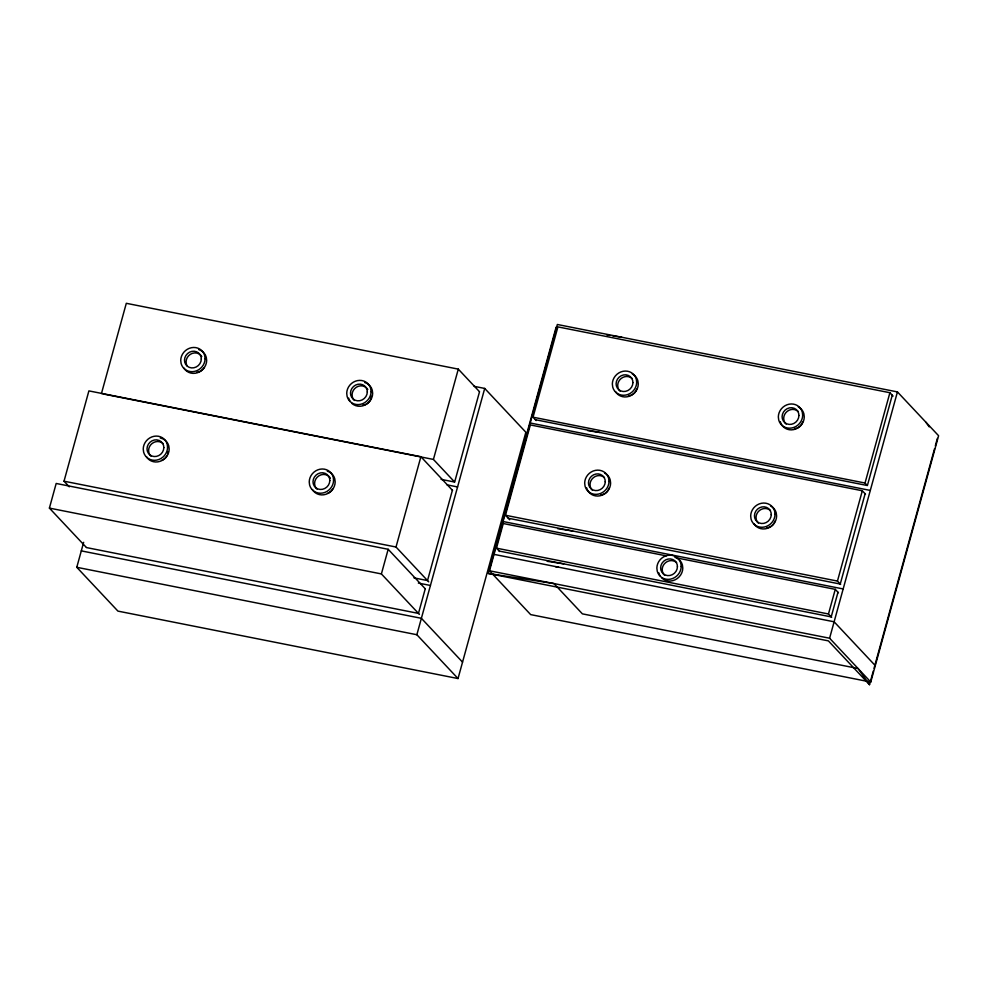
<?xml version="1.0" encoding="UTF-8"?>
<svg xmlns="http://www.w3.org/2000/svg" width="988" height="988" viewBox="0 0 988 988"><rect width="100%" height="100%" fill="white"/><g stroke="black" fill="none" stroke-linecap="round" stroke-linejoin="round"><path stroke-width="1.48" d="M86.339 547.426L49.4 508.104L56.18 483.465L388.173 549.291L425.112 588.626M69.296 486.812L64.022 481.193L88.895 390.89L420.888 456.715L452.553 490.419M101.431 393.607L126.303 303.304L458.296 369.129L479.402 391.594M474.129 386.333L484.713 388.432L525.863 432.25L458.024 678.546L117.93 611.115L76.78 567.297L83.659 542.313M419.381 614.375L381.393 573.929L388.173 549.291M428.73 581.858L396.015 547.019L420.888 456.715M454.529 481.909L433.423 459.432L458.296 369.129M425.26 588.774L418.467 613.4L86.475 547.574M452.393 490.246L427.52 580.561L413.935 577.869M479.526 391.73L454.653 482.045L441.068 479.353M458.024 678.546L416.862 634.728L484.713 388.432M873.306 671.013L869.539 684.696L828.376 640.879L488.282 573.448L556.133 327.139M489.505 570.792L557.356 324.484L897.437 391.915L938.6 435.733L870.761 682.041L530.667 614.61L489.505 570.792L829.599 638.223L870.761 682.041M509.685 519.75L505.461 515.254L530.334 424.939L862.326 490.764L865.5 494.136M499.644 551.539L496.482 548.167L503.263 523.529L666.245 555.849M536.2 420.567L533.038 417.195L557.911 326.892L889.904 392.718L893.078 396.077M840.627 584.451L837.454 581.08L862.326 490.764M831.649 617.364L828.475 613.993L835.268 589.354L676.805 557.936M867.143 485.269L865.031 483.021L889.904 392.718M837.985 592.257L831.204 616.895L499.212 551.069M865.13 493.741L840.245 584.044L508.252 518.231M892.263 395.212L867.39 485.528L535.397 419.702M829.599 638.223L897.437 391.915M874.059 668.283L934.525 448.774M935.34 445.81L937.377 438.4M606.83 334.957L609.818 335.414M612.807 335.871L621.785 337.254M587.86 430.632L599.827 432.472M557.738 528.691L572.682 531.001M547.191 561.308L563.642 563.839M555.478 566.68L558.467 567.149M488.282 573.448L553.935 583.562L582.389 613.857L858.041 668.505L869.539 684.696M533.038 417.195L865.031 483.021M530.21 423L870.305 490.431M102.937 393.916L433.423 459.432M446.996 484.849L457.568 486.948M505.461 515.254L837.454 581.08M503.077 521.528L843.172 588.959M496.482 548.167L828.475 613.993M494.025 554.367L834.119 621.798L875.282 665.616M64.022 481.193L396.015 547.019M49.4 508.104L381.393 573.929M418.344 583.068L430.435 585.464M81.3 550.884L421.394 618.315L462.545 662.133M76.78 567.297L416.862 634.728M835.268 589.354L838.429 592.726M925.892 422.197L929.202 426.865M674.903 557.306A12.622 11.658 -43.2 0 1 682.412 565.013L682.794 568.112A12.622 11.658 -43.2 0 1 675.162 579.795A12.622 11.658 -43.2 0 1 661.911 578.079M660.009 575.708A12.622 11.658 -43.2 0 1 658.823 572.879M664.615 575.251A8.707 8.052 -43.2 0 1 662.479 571.657L662.207 569.52A8.707 8.052 -43.2 0 1 667.48 561.456A8.707 8.052 -43.2 0 1 676.619 562.641M774.987 521.071A8.707 8.052 -43.2 0 1 766.812 527.814M608.991 488.158A8.707 8.052 -43.2 0 1 600.815 494.902M592.43 490.246A8.707 8.052 -43.2 0 1 590.293 486.652L590.034 484.503A8.707 8.052 -43.2 0 1 595.307 476.438A8.707 8.052 -43.2 0 1 604.446 477.624M604.644 473.054A12.622 11.658 -43.2 0 1 610.238 480.007L610.621 483.107A12.622 11.658 -43.2 0 1 599.901 495.815A12.622 11.658 -43.2 0 1 586.65 487.862M758.426 523.158A8.707 8.052 -43.2 0 1 756.289 519.565L756.03 517.416A8.707 8.052 -43.2 0 1 761.303 509.351A8.707 8.052 -43.2 0 1 770.442 510.537M770.64 505.967A12.622 11.658 -43.2 0 1 776.235 512.92L776.617 516.02A12.622 11.658 -43.2 0 1 767.466 528.308A12.622 11.658 -43.2 0 1 753.832 523.615M632.295 373.958A12.622 11.658 -43.2 0 1 637.89 380.911L638.273 384.011A12.622 11.658 -43.2 0 1 629.134 396.312A12.622 11.658 -43.2 0 1 615.487 391.606M620.094 391.162A8.707 8.052 -43.2 0 1 617.957 387.568L617.698 385.419A8.707 8.052 -43.2 0 1 622.971 377.354A8.707 8.052 -43.2 0 1 632.11 378.54M798.292 406.871A12.622 11.658 -43.2 0 1 803.886 413.824L804.269 416.924A12.622 11.658 -43.2 0 1 793.562 429.632A12.622 11.658 -43.2 0 1 780.298 421.691M786.09 424.062A8.707 8.052 -43.2 0 1 783.953 420.48L783.694 418.332A8.707 8.052 -43.2 0 1 788.967 410.267A8.707 8.052 -43.2 0 1 798.106 411.453M802.651 421.987A8.707 8.052 -43.2 0 1 794.463 428.718M636.655 389.074A8.707 8.052 -43.2 0 1 628.467 395.805M332.697 489.085A8.707 8.052 -43.2 0 1 327.547 493.321M167.861 451.924A8.707 8.052 -43.2 0 1 167.552 454.11M166.7 456.172A8.707 8.052 -43.2 0 1 161.55 460.408M150.991 456.184A8.707 8.052 -43.2 0 1 148.855 452.59L148.595 450.454A8.707 8.052 -43.2 0 1 153.869 442.389A8.707 8.052 -43.2 0 1 163.008 443.575M160.278 437.993A12.622 11.658 -43.2 0 1 168.8 445.946L169.183 449.046A12.622 11.658 -43.2 0 1 160.031 461.347A12.622 11.658 -43.2 0 1 146.397 456.641M316.987 489.097A8.707 8.052 -43.2 0 1 314.851 485.503L314.592 483.367A8.707 8.052 -43.2 0 1 320.902 474.882A8.707 8.052 -43.2 0 1 330.325 478.118M327.275 471.153A12.622 11.658 -43.2 0 1 334.796 478.859L335.179 481.959A12.622 11.658 -43.2 0 1 326.028 494.259A12.622 11.658 -43.2 0 1 312.393 489.554M198.773 349.616A12.622 11.658 -43.2 0 1 206.282 357.335L206.665 360.435A12.622 11.658 -43.2 0 1 197.514 372.723A12.622 11.658 -43.2 0 1 183.879 368.03M187.164 365.931A8.707 8.052 -43.2 0 1 186.349 363.979L186.09 361.83A8.707 8.052 -43.2 0 1 192.401 353.346A8.707 8.052 -43.2 0 1 201.811 356.594M364.77 382.529A12.622 11.658 -43.2 0 1 372.278 390.248L372.661 393.348A12.622 11.658 -43.2 0 1 365.029 405.018A12.622 11.658 -43.2 0 1 351.79 403.314M349.876 400.943A12.622 11.658 -43.2 0 1 348.69 398.102M354.482 400.486A8.707 8.052 -43.2 0 1 352.346 396.892L352.086 394.743A8.707 8.052 -43.2 0 1 358.397 386.259A8.707 8.052 -43.2 0 1 367.808 389.507M371.352 396.213A8.707 8.052 -43.2 0 1 362.855 405.142M204.183 367.548A8.707 8.052 -43.2 0 1 196.859 372.229M802.688 415.244L802.305 412.144A12.622 11.658 -43.2 0 0 789.054 404.203A12.622 11.658 -43.2 0 0 778.334 416.911L778.717 420.011A12.622 11.658 -43.2 0 0 791.981 427.952A12.622 11.658 -43.2 0 0 802.688 415.244M798.922 415.503L798.662 413.355A8.707 8.052 -43.2 0 0 789.498 407.871A8.707 8.052 -43.2 0 0 782.101 416.652L782.373 418.789A8.707 8.052 -43.2 0 0 791.524 424.272A8.707 8.052 -43.2 0 0 798.922 415.503M775.024 514.328L774.654 511.228A12.622 11.658 -43.2 0 0 761.39 503.287A12.622 11.658 -43.2 0 0 750.682 515.995L751.053 519.095A12.622 11.658 -43.2 0 0 764.317 527.036A12.622 11.658 -43.2 0 0 775.024 514.328M771.258 514.587L770.998 512.451A8.707 8.052 -43.2 0 0 761.847 506.955A8.707 8.052 -43.2 0 0 754.449 515.736L754.709 517.873A8.707 8.052 -43.2 0 0 763.86 523.356A8.707 8.052 -43.2 0 0 771.258 514.587M681.214 566.433L680.831 563.333A12.622 11.658 -43.2 0 0 667.567 555.38A12.622 11.658 -43.2 0 0 656.859 568.088L657.242 571.188A12.622 11.658 -43.2 0 0 670.494 579.141A12.622 11.658 -43.2 0 0 681.214 566.433M677.435 566.692L677.175 564.543A8.707 8.052 -43.2 0 0 668.024 559.06A8.707 8.052 -43.2 0 0 660.626 567.828L660.886 569.977A8.707 8.052 -43.2 0 0 670.037 575.461A8.707 8.052 -43.2 0 0 677.435 566.692M636.692 382.331L636.309 379.231A12.622 11.658 -43.2 0 0 623.058 371.29A12.622 11.658 -43.2 0 0 612.338 383.999L612.721 387.098A12.622 11.658 -43.2 0 0 625.972 395.039A12.622 11.658 -43.2 0 0 636.692 382.331M632.925 382.591L632.653 380.442A8.707 8.052 -43.2 0 0 623.502 374.958A8.707 8.052 -43.2 0 0 616.104 383.739L616.376 385.876A8.707 8.052 -43.2 0 0 625.528 391.359A8.707 8.052 -43.2 0 0 632.925 382.591M609.028 481.415L608.645 478.316A12.622 11.658 -43.2 0 0 595.394 470.374A12.622 11.658 -43.2 0 0 584.674 483.083L585.057 486.182A12.622 11.658 -43.2 0 0 598.32 494.124A12.622 11.658 -43.2 0 0 609.028 481.415M605.261 481.675L605.002 479.538A8.707 8.052 -43.2 0 0 595.85 474.042A8.707 8.052 -43.2 0 0 588.453 482.823L588.712 484.96A8.707 8.052 -43.2 0 0 597.864 490.443A8.707 8.052 -43.2 0 0 605.261 481.675M371.08 391.656L370.698 388.556A12.622 11.658 -43.2 0 0 357.446 380.615A12.622 11.658 -43.2 0 0 346.726 393.323L347.109 396.423A12.622 11.658 -43.2 0 0 360.361 404.364A12.622 11.658 -43.2 0 0 371.08 391.656M367.314 391.915L367.042 389.778A8.707 8.052 -43.2 0 0 357.891 384.283A8.707 8.052 -43.2 0 0 350.493 393.063L350.765 395.2A8.707 8.052 -43.2 0 0 359.916 400.683A8.707 8.052 -43.2 0 0 367.314 391.915M333.586 480.279L333.203 477.179A12.622 11.658 -43.2 0 0 319.951 469.226A12.622 11.658 -43.2 0 0 309.232 481.934L309.615 485.034A12.622 11.658 -43.2 0 0 322.878 492.987A12.622 11.658 -43.2 0 0 333.586 480.279M329.819 480.539L329.56 478.39A8.707 8.052 -43.2 0 0 320.408 472.906A8.707 8.052 -43.2 0 0 313.011 481.687L313.27 483.824A8.707 8.052 -43.2 0 0 322.421 489.307A8.707 8.052 -43.2 0 0 329.819 480.539M205.084 358.743L204.701 355.643A12.622 11.658 -43.2 0 0 191.45 347.702A12.622 11.658 -43.2 0 0 180.73 360.41L181.113 363.51A12.622 11.658 -43.2 0 0 194.364 371.451A12.622 11.658 -43.2 0 0 205.084 358.743M201.317 359.002L201.046 356.866A8.707 8.052 -43.2 0 0 191.894 351.37A8.707 8.052 -43.2 0 0 184.497 360.151L184.768 362.287A8.707 8.052 -43.2 0 0 193.92 367.771A8.707 8.052 -43.2 0 0 201.317 359.002M167.589 447.366L167.207 444.267A12.622 11.658 -43.2 0 0 153.955 436.313A12.622 11.658 -43.2 0 0 143.235 449.021L143.618 452.121A12.622 11.658 -43.2 0 0 156.882 460.075A12.622 11.658 -43.2 0 0 167.589 447.366M163.823 447.626L163.563 445.477A8.707 8.052 -43.2 0 0 154.412 439.993A8.707 8.052 -43.2 0 0 147.014 448.774L147.274 450.911A8.707 8.052 -43.2 0 0 156.425 456.394A8.707 8.052 -43.2 0 0 163.823 447.626"/></g></svg>
